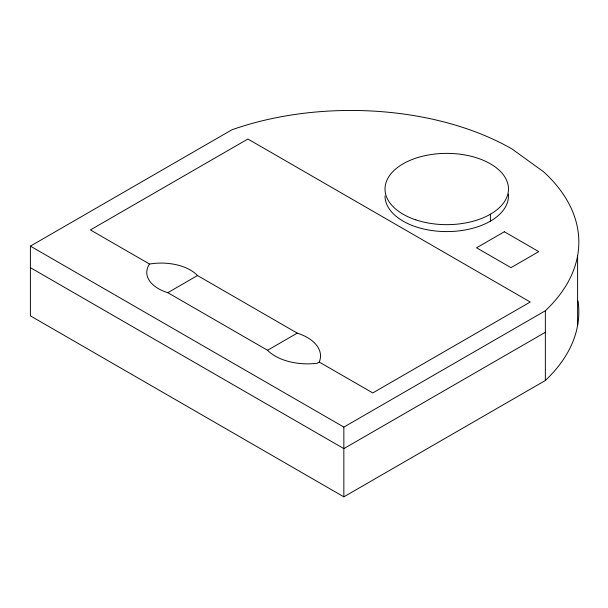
<?xml version="1.0" encoding="UTF-8"?>
<svg xmlns="http://www.w3.org/2000/svg" width="608" height="608" viewBox="0 0 608 608"><rect width="100%" height="100%" fill="white"/><g stroke="black" fill="none" stroke-linecap="round" stroke-linejoin="round"><path stroke-width="0.91" d="M30.4 246.126L231.906 129.785A227.992 131.632 0 0 1 512.058 149.013L543.643 171.828A227.992 131.632 0 0 1 545.353 310.756L545.353 380.494L343.847 496.835L30.4 315.864L30.4 246.126L343.847 427.09L545.353 310.756M149.522 264.047A39.763 22.96 0 0 0 167.808 292.684L197.501 275.538L297.251 333.131A45.053 26.015 0 0 1 319.246 362.041L372.772 392.935L530.237 302.024L247.889 139.019L90.425 229.93L149.522 264.047A41.352 23.872 0 0 1 197.501 275.538M167.808 292.684L267.558 350.269L297.251 333.131M319.246 362.041L317.095 363.28A45.874 26.486 0 0 1 267.558 350.269M545.353 332.287L343.847 448.62L30.4 267.657M577.6 255.763L577.6 325.5M490.398 214.221L490.398 221.145M343.847 427.09L343.847 496.835M578.056 300.968A227.992 131.632 0 0 1 545.353 380.494M508.394 194.089A61.735 35.644 0 0 1 448.354 231.572A61.735 35.644 0 0 1 385.016 195.943M504.344 231.754L476.558 247.79L510.971 267.657L538.756 251.621L504.344 231.754M415.88 219.883A61.735 35.644 0 0 0 508.478 189.02A61.735 35.644 0 0 0 415.88 158.148A61.735 35.644 0 0 0 415.88 219.883"/></g></svg>
